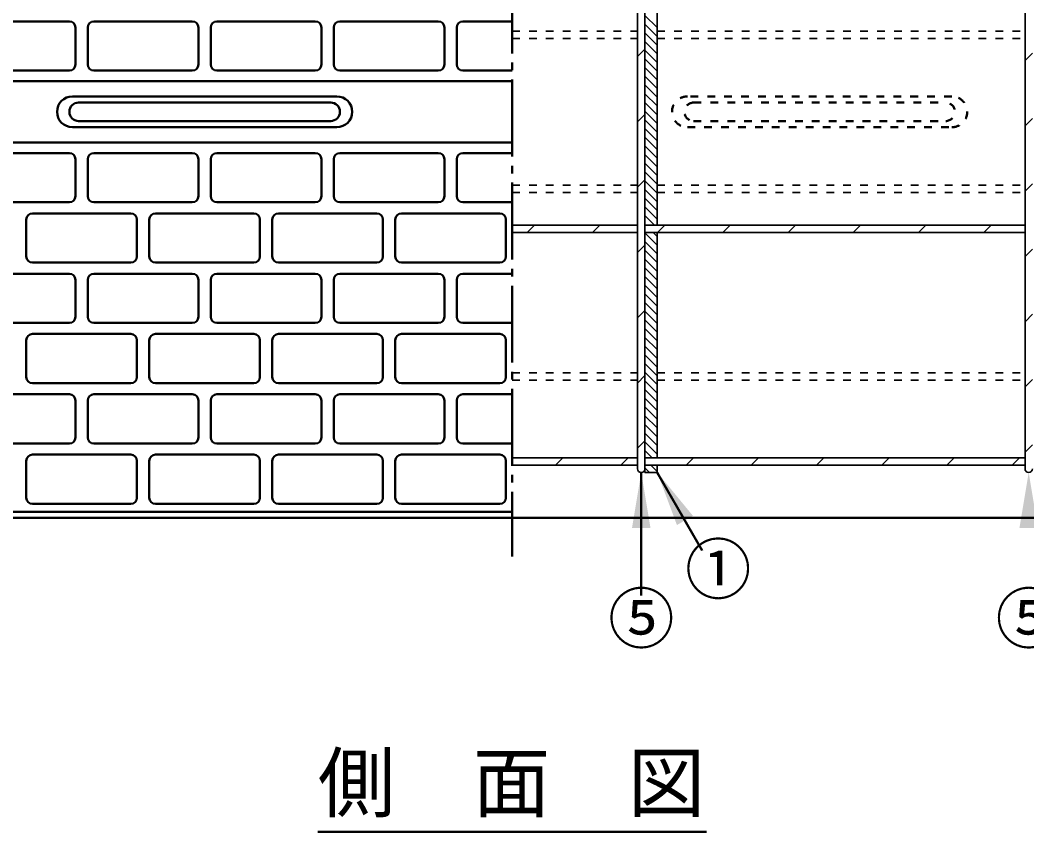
# Model space of a CAD drawing. Units: millimetres, scale not verified. Extents: x 100 to 4105, y 100 to 2870.
# Drawn here: x 2655 to 3310, y 1802 to 2330 of the extents above; entities that cross this region are included whole.
import ezdxf
from ezdxf.enums import TextEntityAlignment as Align

# ---------------------------------------------------------------- set-up
doc = ezdxf.new("R2010")
doc.units = ezdxf.units.MM
doc.header["$LTSCALE"] = 5
doc.linetypes.add('USER1', pattern=[2.2, 1, -1.2])
doc.linetypes.add('USER2', pattern=[13.4, 10, -1.2, 1, -1.2])
doc.layers.add('V-nasSTD', color=7, linetype='Continuous', lineweight=50)
doc.styles.add('ＭＳ ゴシック', font='')
doc.styles.get('ＭＳ ゴシック').set_extended_font_data('MS Gothic')

msp = doc.modelspace()

# ---------------------------------------------------------------- hatches: boundary and pattern name
at = {"layer": 'V-nasSTD'}
for points in [[(3064.975, 1999.742), (3058.975, 2035.742), (3052.975, 1999.742)], [(3092.571, 2007.565), (3069.375, 2035.742), (3082.179, 2001.565)], [(3316.975, 1999.742), (3310.975, 2035.742), (3304.975, 1999.742)]]:
    msp.add_hatch(color=256, dxfattribs=at).paths.add_polyline_path(points)

# ---------------------------------------------------------------- linework, layer by layer
at = {"layer": 'V-nasSTD', "linetype": 'USER2'}
msp.add_line((2974.975, 2559.142), (2974.975, 1981.142), dxfattribs=at)
at = {"layer": 'V-nasSTD', "lineweight": 35}
for p, q in [((3056.575, 2502.142), (3056.575, 2038.142)), ((3061.375, 2502.142), (3061.375, 2038.142)), ((3308.575, 2502.142), (3308.575, 2038.142)), ((3069.375, 2343.742), (3069.375, 2196.542)), ((3069.375, 2322.542), (3069.375, 2343.742)), ((3061.375, 2332.853), (3069.375, 2324.853)), ((3061.375, 2327.196), (3069.375, 2319.196)), ((3061.375, 2321.539), (3069.375, 2313.539)), ((3069.375, 2317.742), (3069.375, 2322.542)), ((3061.375, 2315.882), (3069.375, 2307.882)), ((3069.375, 2222.542), (3069.375, 2317.742)), ((3061.375, 2310.811), (3056.575, 2306.011)), ((3061.375, 2310.226), (3069.375, 2302.226)), ((3313.375, 2308.252), (3308.575, 2303.452)), ((3061.375, 2304.569), (3069.375, 2296.569)), ((3061.375, 2298.912), (3069.375, 2290.912)), ((3061.375, 2293.255), (3069.375, 2285.255)), ((3061.375, 2287.598), (3069.375, 2279.598)), ((3061.375, 2281.941), (3069.375, 2273.941)), ((3061.375, 2276.284), (3069.375, 2268.284)), ((3061.375, 2268.384), (3056.575, 2263.584)), ((3061.375, 2270.628), (3069.375, 2262.628)), ((3313.375, 2265.826), (3308.575, 2261.026)), ((3061.375, 2264.971), (3069.375, 2256.971)), ((3061.375, 2259.314), (3069.375, 2251.314)), ((3061.375, 2253.657), (3069.375, 2245.657)), ((3061.375, 2248), (3069.375, 2240)), ((3061.375, 2242.343), (3069.375, 2234.343)), ((3061.375, 2236.686), (3069.375, 2228.686)), ((3061.375, 2231.03), (3069.375, 2223.03)), ((3061.375, 2225.958), (3056.575, 2221.158)), ((3061.375, 2225.373), (3069.375, 2217.373)), ((3069.375, 2217.742), (3069.375, 2222.542)), ((3313.375, 2223.4), (3308.575, 2218.6)), ((3061.375, 2219.716), (3069.375, 2211.716)), ((3061.375, 2214.059), (3069.375, 2206.059)), ((3069.375, 2196.542), (3069.375, 2217.742)), ((3061.375, 2208.402), (3069.375, 2200.402)), ((3061.375, 2202.745), (3067.578, 2196.542)), ((2974.975, 2196.542), (3056.575, 2196.542)), ((2984.733, 2191.742), (2989.533, 2196.542)), ((3027.159, 2191.742), (3031.959, 2196.542)), ((3061.375, 2197.089), (3061.921, 2196.542)), ((3061.375, 2196.542), (3308.575, 2196.542)), ((3074.386, 2196.542), (3069.586, 2191.742)), ((3116.812, 2196.542), (3112.012, 2191.742)), ((3159.238, 2196.542), (3154.438, 2191.742)), ((3201.665, 2196.542), (3196.865, 2191.742)), ((3239.291, 2191.742), (3244.091, 2196.542)), ((3281.718, 2191.742), (3286.518, 2196.542)), ((2974.975, 2191.742), (3056.575, 2191.742)), ((3061.375, 2191.742), (3308.575, 2191.742)), ((3061.375, 2191.432), (3069.375, 2183.432)), ((3066.721, 2191.742), (3069.375, 2189.089)), ((3069.375, 2191.742), (3069.375, 2045.342)), ((3069.375, 2100.579), (3069.375, 2191.742)), ((3061.375, 2183.532), (3056.575, 2178.732)), ((3061.375, 2185.775), (3069.375, 2177.775)), ((3313.375, 2180.973), (3308.575, 2176.173)), ((3061.375, 2180.118), (3069.375, 2172.118)), ((3061.375, 2174.461), (3069.375, 2166.461)), ((3061.375, 2168.804), (3069.375, 2160.804)), ((3061.375, 2163.147), (3069.375, 2155.147)), ((3061.375, 2157.491), (3069.375, 2149.491)), ((3061.375, 2151.834), (3069.375, 2143.834)), ((3061.375, 2146.177), (3069.375, 2138.177)), ((3061.375, 2141.105), (3056.575, 2136.305)), ((3061.375, 2140.52), (3069.375, 2132.52)), ((3061.375, 2134.863), (3069.375, 2126.863)), ((3313.375, 2138.547), (3308.575, 2133.747)), ((3061.375, 2129.206), (3069.375, 2121.206)), ((3061.375, 2123.549), (3069.375, 2115.549)), ((3061.375, 2117.893), (3069.375, 2109.893)), ((3061.375, 2112.236), (3069.375, 2104.236)), ((3061.375, 2106.579), (3069.375, 2098.579)), ((3061.375, 2098.679), (3056.575, 2093.879)), ((3061.375, 2100.922), (3069.375, 2092.922)), ((3069.375, 2095.779), (3069.375, 2100.579)), ((3069.375, 2045.342), (3069.375, 2095.779)), ((3313.375, 2096.12), (3308.575, 2091.32)), ((3061.375, 2095.265), (3069.375, 2087.265)), ((3061.375, 2089.608), (3069.375, 2081.608)), ((3061.375, 2083.951), (3069.375, 2075.951)), ((3061.375, 2078.295), (3069.375, 2070.295)), ((3061.375, 2072.638), (3069.375, 2064.638)), ((3061.375, 2066.981), (3069.375, 2058.981)), ((3061.375, 2056.252), (3056.575, 2051.452)), ((3061.375, 2061.324), (3069.375, 2053.324)), ((3061.375, 2055.667), (3069.375, 2047.667)), ((3061.375, 2050.01), (3066.043, 2045.342)), ((3313.375, 2053.694), (3308.575, 2048.894)), ((2974.975, 2045.342), (3056.575, 2045.342)), ((3003.238, 2040.542), (3008.038, 2045.342)), ((3045.665, 2040.542), (3050.465, 2045.342)), ((3061.375, 2045.342), (3308.575, 2045.342)), ((3088.091, 2040.542), (3092.891, 2045.342)), ((3130.518, 2040.542), (3135.318, 2045.342)), ((3172.944, 2040.542), (3177.744, 2045.342)), ((3215.37, 2040.542), (3220.17, 2045.342)), ((3257.797, 2040.542), (3262.597, 2045.342)), ((3300.223, 2040.542), (3305.023, 2045.342)), ((2974.975, 2040.542), (3056.575, 2040.542)), ((3061.375, 2040.542), (3308.575, 2040.542)), ((3061.375, 2038.697), (3064.329, 2035.742)), ((3061.375, 2038.142), (3061.375, 2035.742)), ((3065.186, 2040.542), (3069.375, 2036.353)), ((3069.375, 2040.542), (3069.375, 2035.742)), ((3069.375, 2035.742), (3069.375, 2040.542)), ((3061.375, 2035.742), (3069.375, 2035.742)), ((3061.375, 2035.742), (3069.375, 2035.742))]:
    msp.add_line(p, q, dxfattribs=at)
at = {"layer": 'V-nasSTD'}
for p, q in [((2622.975, 2328.942), (2686.975, 2328.942)), ((2690.975, 2324.942), (2690.975, 2300.942)), ((2698.975, 2300.942), (2698.975, 2324.942)), ((2702.975, 2328.942), (2766.975, 2328.942)), ((2770.975, 2324.942), (2770.975, 2300.942)), ((2778.975, 2300.942), (2778.975, 2324.942)), ((2782.975, 2328.942), (2846.975, 2328.942)), ((2850.975, 2324.942), (2850.975, 2300.942)), ((2858.975, 2300.942), (2858.975, 2324.942)), ((2862.975, 2328.942), (2926.975, 2328.942)), ((2930.975, 2324.942), (2930.975, 2300.942)), ((2938.975, 2300.942), (2938.975, 2324.942)), ((2942.975, 2328.942), (2974.975, 2328.942)), ((2686.975, 2296.942), (2622.975, 2296.942)), ((2766.975, 2296.942), (2702.975, 2296.942)), ((2846.975, 2296.942), (2782.975, 2296.942)), ((2926.975, 2296.942), (2862.975, 2296.942)), ((2974.975, 2296.942), (2942.975, 2296.942)), ((2974.975, 2290.142), (2174.975, 2290.142)), ((2860.975, 2280.142), (2688.975, 2280.142)), ((2692.975, 2276.142), (2856.975, 2276.142)), ((2688.975, 2260.142), (2860.975, 2260.142)), ((2692.975, 2264.142), (2856.975, 2264.142)), ((2974.975, 2250.142), (2174.975, 2250.142)), ((2686.975, 2243.342), (2622.975, 2243.342)), ((2766.975, 2243.342), (2702.975, 2243.342)), ((2846.975, 2243.342), (2782.975, 2243.342)), ((2926.975, 2243.342), (2862.975, 2243.342)), ((2974.975, 2243.342), (2942.975, 2243.342)), ((2690.975, 2215.342), (2690.975, 2239.342)), ((2698.975, 2239.342), (2698.975, 2215.342)), ((2770.975, 2215.342), (2770.975, 2239.342)), ((2778.975, 2239.342), (2778.975, 2215.342)), ((2850.975, 2215.342), (2850.975, 2239.342)), ((2858.975, 2239.342), (2858.975, 2215.342)), ((2930.975, 2215.342), (2930.975, 2239.342)), ((2938.975, 2239.342), (2938.975, 2215.342)), ((2622.975, 2211.342), (2686.975, 2211.342)), ((2702.975, 2211.342), (2766.975, 2211.342)), ((2782.975, 2211.342), (2846.975, 2211.342)), ((2862.975, 2211.342), (2926.975, 2211.342)), ((2942.975, 2211.342), (2974.975, 2211.342)), ((2658.975, 2200.142), (2658.975, 2176.142)), ((2726.975, 2204.142), (2662.975, 2204.142)), ((2730.975, 2176.142), (2730.975, 2200.142)), ((2738.975, 2200.142), (2738.975, 2176.142)), ((2806.975, 2204.142), (2742.975, 2204.142)), ((2810.975, 2176.142), (2810.975, 2200.142)), ((2818.975, 2200.142), (2818.975, 2176.142)), ((2886.975, 2204.142), (2822.975, 2204.142)), ((2890.975, 2176.142), (2890.975, 2200.142)), ((2898.975, 2200.142), (2898.975, 2176.142)), ((2966.975, 2204.142), (2902.975, 2204.142)), ((2970.975, 2176.142), (2970.975, 2200.142)), ((2662.975, 2172.142), (2726.975, 2172.142)), ((2742.975, 2172.142), (2806.975, 2172.142)), ((2822.975, 2172.142), (2886.975, 2172.142)), ((2902.975, 2172.142), (2966.975, 2172.142)), ((2686.975, 2164.942), (2622.975, 2164.942)), ((2690.975, 2136.942), (2690.975, 2160.942)), ((2698.975, 2160.942), (2698.975, 2136.942)), ((2766.975, 2164.942), (2702.975, 2164.942)), ((2770.975, 2136.942), (2770.975, 2160.942)), ((2778.975, 2160.942), (2778.975, 2136.942)), ((2846.975, 2164.942), (2782.975, 2164.942)), ((2850.975, 2136.942), (2850.975, 2160.942)), ((2858.975, 2160.942), (2858.975, 2136.942)), ((2926.975, 2164.942), (2862.975, 2164.942)), ((2930.975, 2136.942), (2930.975, 2160.942)), ((2938.975, 2160.942), (2938.975, 2136.942)), ((2974.975, 2164.942), (2942.975, 2164.942)), ((2622.975, 2132.942), (2686.975, 2132.942)), ((2702.975, 2132.942), (2766.975, 2132.942)), ((2782.975, 2132.942), (2846.975, 2132.942)), ((2862.975, 2132.942), (2926.975, 2132.942)), ((2942.975, 2132.942), (2974.975, 2132.942)), ((2658.975, 2121.742), (2658.975, 2097.742)), ((2726.975, 2125.742), (2662.975, 2125.742)), ((2730.975, 2097.742), (2730.975, 2121.742)), ((2738.975, 2121.742), (2738.975, 2097.742)), ((2806.975, 2125.742), (2742.975, 2125.742)), ((2810.975, 2097.742), (2810.975, 2121.742)), ((2818.975, 2121.742), (2818.975, 2097.742)), ((2886.975, 2125.742), (2822.975, 2125.742)), ((2890.975, 2097.742), (2890.975, 2121.742)), ((2898.975, 2121.742), (2898.975, 2097.742)), ((2966.975, 2125.742), (2902.975, 2125.742)), ((2970.975, 2097.742), (2970.975, 2121.742)), ((2662.975, 2093.742), (2726.975, 2093.742)), ((2742.975, 2093.742), (2806.975, 2093.742)), ((2822.975, 2093.742), (2886.975, 2093.742)), ((2902.975, 2093.742), (2966.975, 2093.742)), ((2686.975, 2086.542), (2622.975, 2086.542)), ((2690.975, 2058.542), (2690.975, 2082.542)), ((2698.975, 2082.542), (2698.975, 2058.542)), ((2766.975, 2086.542), (2702.975, 2086.542)), ((2770.975, 2058.542), (2770.975, 2082.542)), ((2778.975, 2082.542), (2778.975, 2058.542)), ((2846.975, 2086.542), (2782.975, 2086.542)), ((2850.975, 2058.542), (2850.975, 2082.542)), ((2858.975, 2082.542), (2858.975, 2058.542)), ((2926.975, 2086.542), (2862.975, 2086.542)), ((2930.975, 2058.542), (2930.975, 2082.542)), ((2938.975, 2082.542), (2938.975, 2058.542)), ((2974.975, 2086.542), (2942.975, 2086.542)), ((2622.975, 2054.542), (2686.975, 2054.542)), ((2702.975, 2054.542), (2766.975, 2054.542)), ((2782.975, 2054.542), (2846.975, 2054.542)), ((2862.975, 2054.542), (2926.975, 2054.542)), ((2942.975, 2054.542), (2974.975, 2054.542)), ((2658.975, 2043.342), (2658.975, 2019.342)), ((2726.975, 2047.342), (2662.975, 2047.342)), ((2730.975, 2019.342), (2730.975, 2043.342)), ((2738.975, 2043.342), (2738.975, 2019.342)), ((2806.975, 2047.342), (2742.975, 2047.342)), ((2810.975, 2019.342), (2810.975, 2043.342)), ((2818.975, 2043.342), (2818.975, 2019.342)), ((2886.975, 2047.342), (2822.975, 2047.342)), ((2890.975, 2019.342), (2890.975, 2043.342)), ((2898.975, 2043.342), (2898.975, 2019.342)), ((2966.975, 2047.342), (2902.975, 2047.342)), ((2970.975, 2019.342), (2970.975, 2043.342)), ((3058.975, 1955.792), (3058.975, 2035.742)), ((3098.665, 1985.011), (3069.375, 2035.742)), ((2662.975, 2015.342), (2726.975, 2015.342)), ((2742.975, 2015.342), (2806.975, 2015.342)), ((2822.975, 2015.342), (2886.975, 2015.342)), ((2902.975, 2015.342), (2966.975, 2015.342)), ((2974.975, 2010.142), (2174.975, 2010.142)), ((2174.975, 2006.142), (3774.975, 2006.142)), ((2848.572, 1802.142), (3101.378, 1802.142))]:
    msp.add_line(p, q, dxfattribs=at)
at = {"layer": 'V-nasSTD', "linetype": 'USER1', "lineweight": 35}
for p, q in [((2974.975, 2322.542), (3056.575, 2322.542)), ((3069.375, 2322.542), (3308.575, 2322.542)), ((2974.975, 2317.742), (3056.575, 2317.742)), ((3069.375, 2317.742), (3308.575, 2317.742)), ((2974.975, 2222.542), (3056.575, 2222.542)), ((3069.375, 2222.542), (3308.575, 2222.542)), ((2974.975, 2217.742), (3056.575, 2217.742)), ((3069.375, 2217.742), (3308.575, 2217.742)), ((2974.975, 2100.579), (3056.575, 2100.579)), ((2974.975, 2095.779), (3056.575, 2095.779)), ((3069.375, 2100.579), (3308.575, 2100.579)), ((3069.375, 2095.779), (3308.575, 2095.779))]:
    msp.add_line(p, q, dxfattribs=at)
at = {"layer": 'V-nasSTD', "linetype": 'USER1'}
for p, q in [((3260.975, 2280.142), (3088.975, 2280.142)), ((3092.975, 2276.142), (3256.975, 2276.142)), ((3088.975, 2260.142), (3260.975, 2260.142)), ((3092.975, 2264.142), (3256.975, 2264.142))]:
    msp.add_line(p, q, dxfattribs=at)
at = {"layer": 'V-nasSTD'}
for centre, radius, start, end in [((2686.975, 2324.942), 4, 0, 90), ((2702.975, 2324.942), 4, 90, 180), ((2766.975, 2324.942), 4, 0, 90), ((2782.975, 2324.942), 4, 90, 180), ((2846.975, 2324.942), 4, 0, 90), ((2862.975, 2324.942), 4, 90, 180), ((2926.975, 2324.942), 4, 0, 90), ((2942.975, 2324.942), 4, 90, 180), ((2686.975, 2300.942), 4, 270, 0), ((2702.975, 2300.942), 4, 180, 270), ((2766.975, 2300.942), 4, 270, 0), ((2782.975, 2300.942), 4, 180, 270), ((2846.975, 2300.942), 4, 270, 0), ((2862.975, 2300.942), 4, 180, 270), ((2926.975, 2300.942), 4, 270, 0), ((2942.975, 2300.942), 4, 180, 270), ((2688.975, 2270.142), 10, 90, 270), ((2860.975, 2270.142), 10, 270, 90), ((2692.975, 2270.142), 6, 90, 270), ((2856.975, 2270.142), 6, 270, 90), ((2686.975, 2239.342), 4, 0, 90), ((2702.975, 2239.342), 4, 90, 180), ((2766.975, 2239.342), 4, 0, 90), ((2782.975, 2239.342), 4, 90, 180), ((2846.975, 2239.342), 4, 0, 90), ((2862.975, 2239.342), 4, 90, 180), ((2926.975, 2239.342), 4, 0, 90), ((2942.975, 2239.342), 4, 90, 180), ((2686.975, 2215.342), 4, 270, 0), ((2702.975, 2215.342), 4, 180, 270), ((2766.975, 2215.342), 4, 270, 0), ((2782.975, 2215.342), 4, 180, 270), ((2846.975, 2215.342), 4, 270, 0), ((2862.975, 2215.342), 4, 180, 270), ((2926.975, 2215.342), 4, 270, 0), ((2942.975, 2215.342), 4, 180, 270), ((2662.975, 2200.142), 4, 90, 180), ((2726.975, 2200.142), 4, 0, 90), ((2742.975, 2200.142), 4, 90, 180), ((2806.975, 2200.142), 4, 0, 90), ((2822.975, 2200.142), 4, 90, 180), ((2886.975, 2200.142), 4, 0, 90), ((2902.975, 2200.142), 4, 90, 180), ((2966.975, 2200.142), 4, 0, 90), ((2662.975, 2176.142), 4, 180, 270), ((2726.975, 2176.142), 4, 270, 0), ((2742.975, 2176.142), 4, 180, 270), ((2806.975, 2176.142), 4, 270, 0), ((2822.975, 2176.142), 4, 180, 270), ((2886.975, 2176.142), 4, 270, 0), ((2902.975, 2176.142), 4, 180, 270), ((2966.975, 2176.142), 4, 270, 0), ((2686.975, 2160.942), 4, 0, 90), ((2702.975, 2160.942), 4, 90, 180), ((2766.975, 2160.942), 4, 0, 90), ((2782.975, 2160.942), 4, 90, 180), ((2846.975, 2160.942), 4, 0, 90), ((2862.975, 2160.942), 4, 90, 180), ((2926.975, 2160.942), 4, 0, 90), ((2942.975, 2160.942), 4, 90, 180), ((2686.975, 2136.942), 4, 270, 0), ((2702.975, 2136.942), 4, 180, 270), ((2766.975, 2136.942), 4, 270, 0), ((2782.975, 2136.942), 4, 180, 270), ((2846.975, 2136.942), 4, 270, 0), ((2862.975, 2136.942), 4, 180, 270), ((2926.975, 2136.942), 4, 270, 0), ((2942.975, 2136.942), 4, 180, 270), ((2662.975, 2121.742), 4, 90, 180), ((2726.975, 2121.742), 4, 0, 90), ((2742.975, 2121.742), 4, 90, 180), ((2806.975, 2121.742), 4, 0, 90), ((2822.975, 2121.742), 4, 90, 180), ((2886.975, 2121.742), 4, 0, 90), ((2902.975, 2121.742), 4, 90, 180), ((2966.975, 2121.742), 4, 0, 90), ((2662.975, 2097.742), 4, 180, 270), ((2726.975, 2097.742), 4, 270, 0), ((2742.975, 2097.742), 4, 180, 270), ((2806.975, 2097.742), 4, 270, 0), ((2822.975, 2097.742), 4, 180, 270), ((2886.975, 2097.742), 4, 270, 0), ((2902.975, 2097.742), 4, 180, 270), ((2966.975, 2097.742), 4, 270, 0), ((2686.975, 2082.542), 4, 0, 90), ((2702.975, 2082.542), 4, 90, 180), ((2766.975, 2082.542), 4, 0, 90), ((2782.975, 2082.542), 4, 90, 180), ((2846.975, 2082.542), 4, 0, 90), ((2862.975, 2082.542), 4, 90, 180), ((2926.975, 2082.542), 4, 0, 90), ((2942.975, 2082.542), 4, 90, 180), ((2686.975, 2058.542), 4, 270, 0), ((2702.975, 2058.542), 4, 180, 270), ((2766.975, 2058.542), 4, 270, 0), ((2782.975, 2058.542), 4, 180, 270), ((2846.975, 2058.542), 4, 270, 0), ((2862.975, 2058.542), 4, 180, 270), ((2926.975, 2058.542), 4, 270, 0), ((2942.975, 2058.542), 4, 180, 270), ((2662.975, 2043.342), 4, 90, 180), ((2726.975, 2043.342), 4, 0, 90), ((2742.975, 2043.342), 4, 90, 180), ((2806.975, 2043.342), 4, 0, 90), ((2822.975, 2043.342), 4, 90, 180), ((2886.975, 2043.342), 4, 0, 90), ((2902.975, 2043.342), 4, 90, 180), ((2966.975, 2043.342), 4, 0, 90), ((2662.975, 2019.342), 4, 180, 270), ((2726.975, 2019.342), 4, 270, 0), ((2742.975, 2019.342), 4, 180, 270), ((2806.975, 2019.342), 4, 270, 0), ((2822.975, 2019.342), 4, 180, 270), ((2886.975, 2019.342), 4, 270, 0), ((2902.975, 2019.342), 4, 180, 270), ((2966.975, 2019.342), 4, 270, 0)]:
    msp.add_arc(centre, radius, start, end, dxfattribs=at)
at = {"layer": 'V-nasSTD', "linetype": 'USER1'}
for centre, radius, start, end in [((3088.975, 2270.142), 10, 90, 270), ((3260.975, 2270.142), 10, 270, 90), ((3092.975, 2270.142), 6, 90, 270), ((3256.975, 2270.142), 6, 270, 90)]:
    msp.add_arc(centre, radius, start, end, dxfattribs=at)
at = {"layer": 'V-nasSTD', "lineweight": 35}
for centre in [(3058.975, 2038.142), (3310.975, 2038.142)]:
    msp.add_arc(centre, 2.4, 180, 0, dxfattribs=at)

# ---------------------------------------------------------------- texts
at = {"layer": 'V-nasSTD', "style": 'ＭＳ ゴシック'}
for s, height, p in [('①', 31.67, (3087.428, 1988.661)), ('⑤', 31.67, (3037.411, 1956.642)), ('⑤', 31.67, (3289.411, 1956.642)), ('側\u3000面\u3000図', 36.95, (2848.572, 1852.542))]:
    msp.add_text(s, height=height, dxfattribs=at).set_placement(p, align=Align.TOP_LEFT)

doc.saveas('drawing.dxf')
